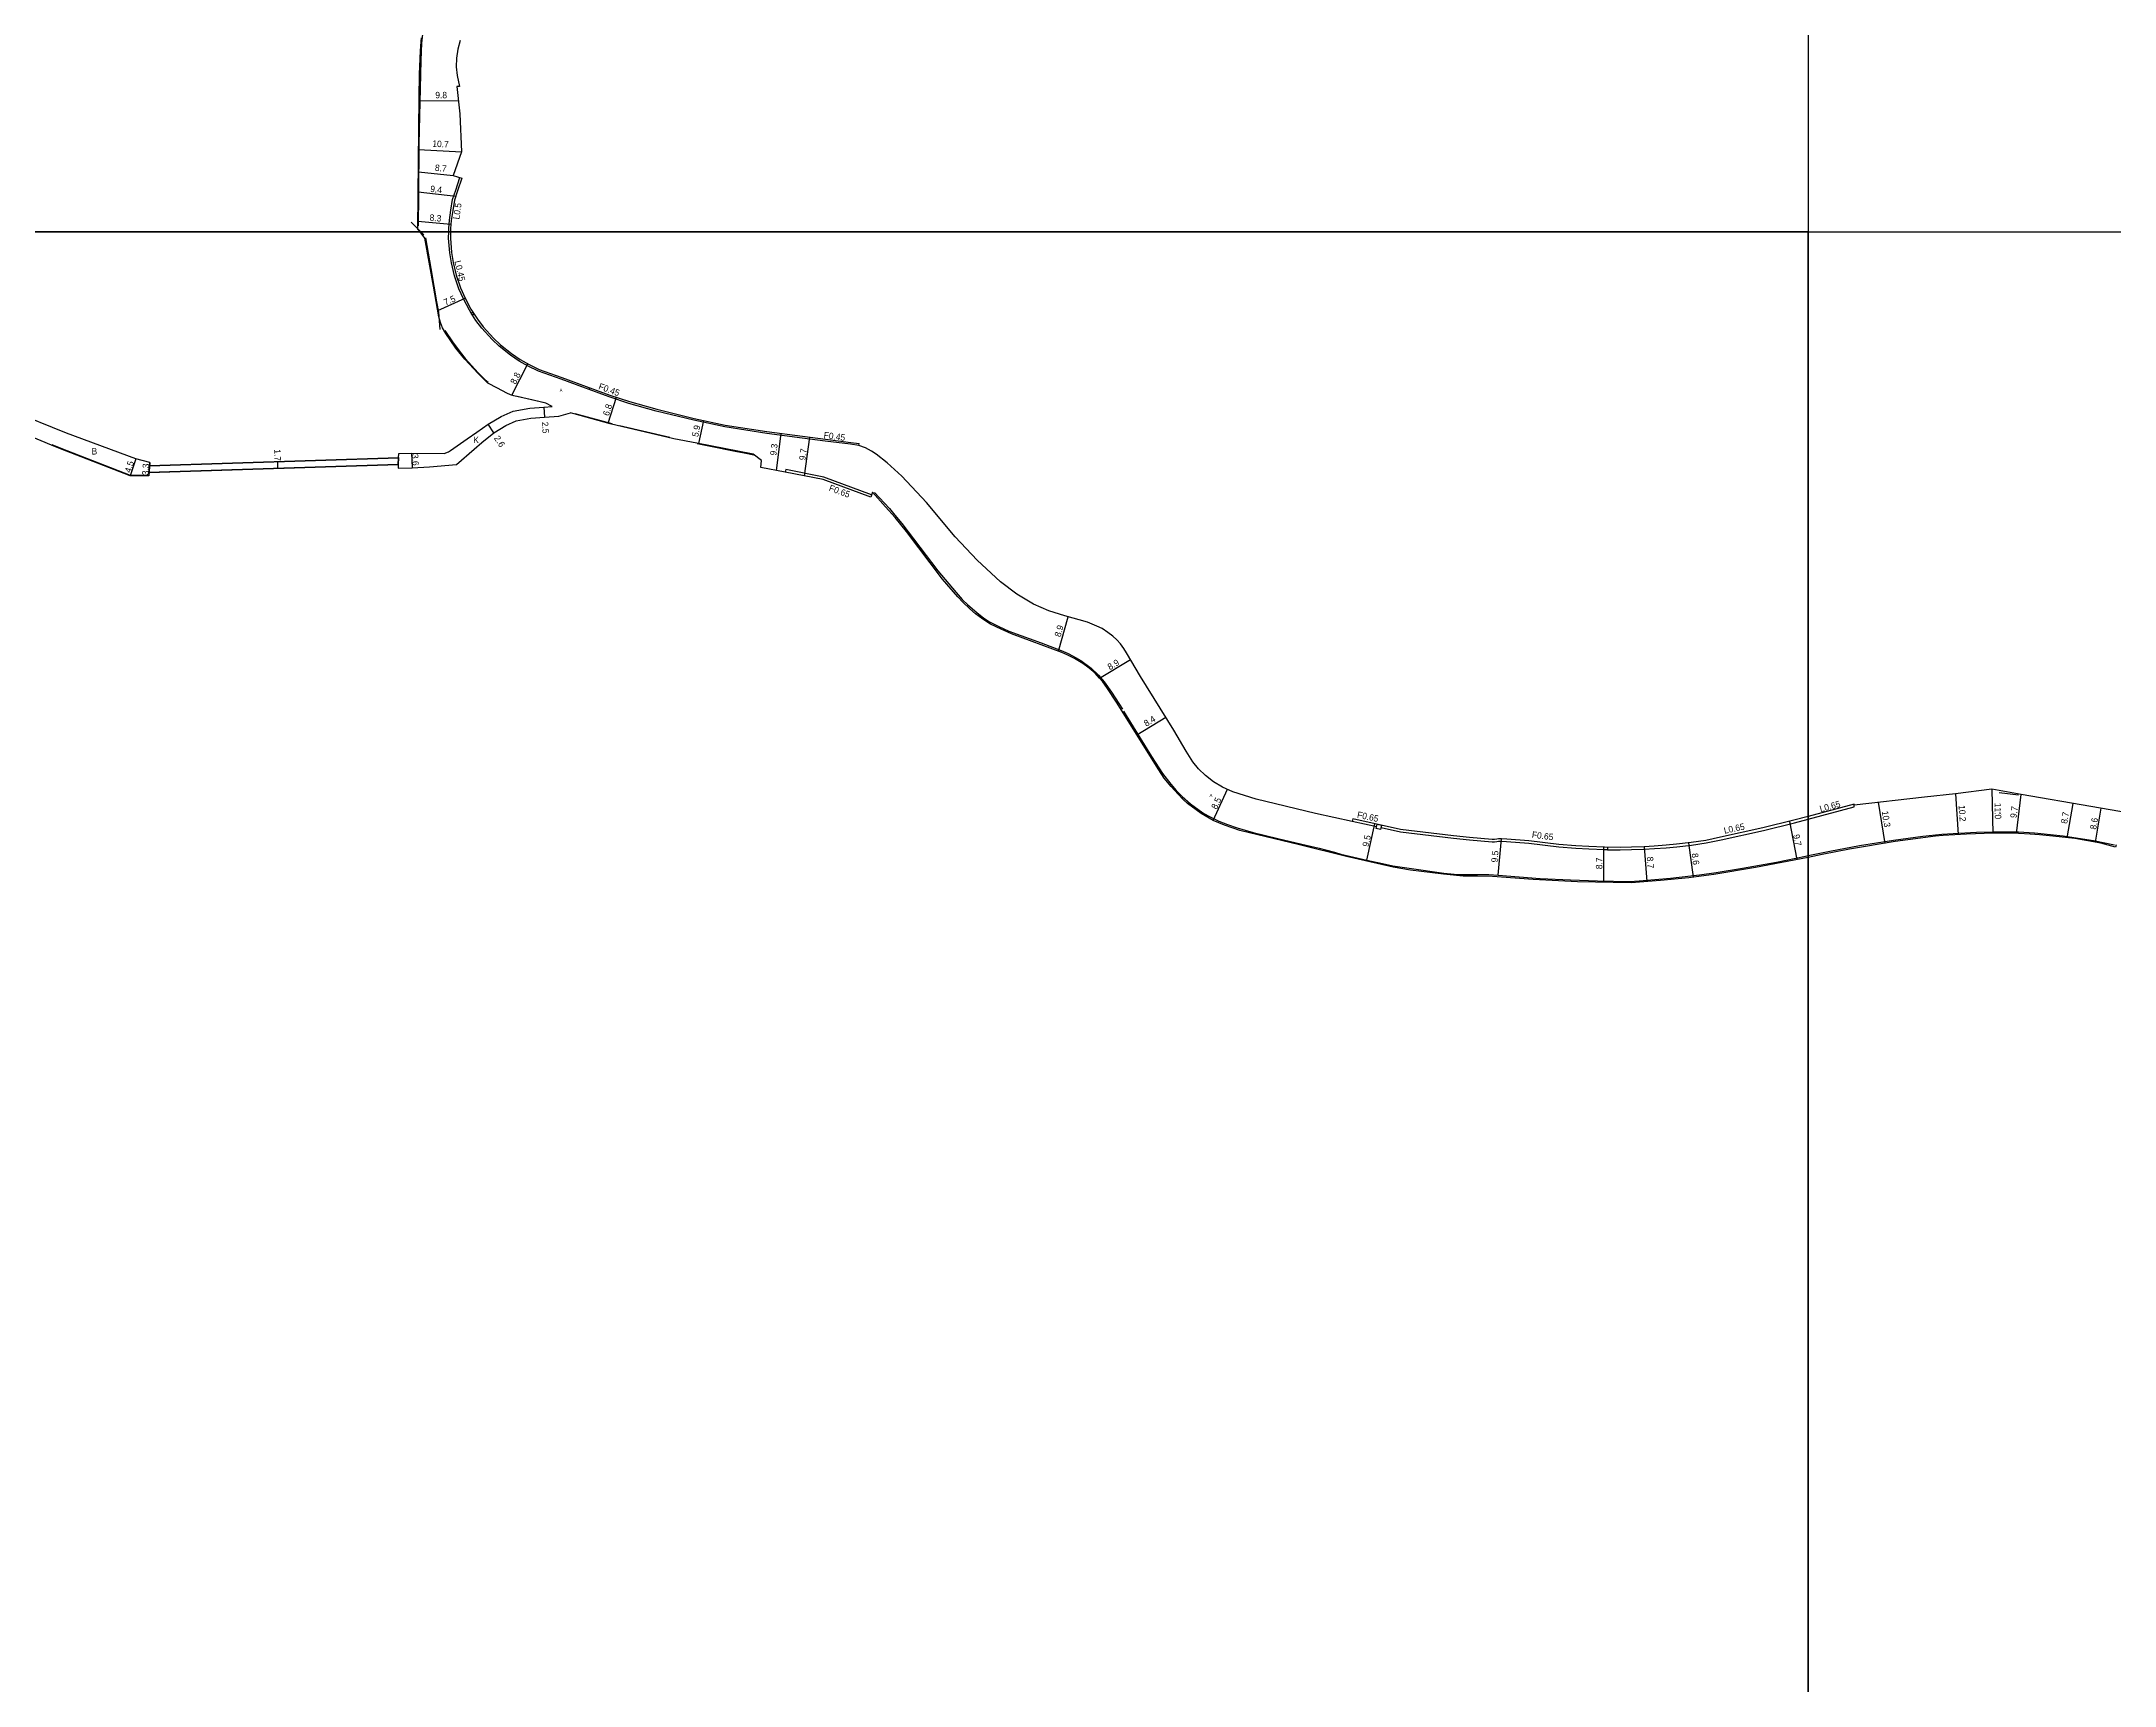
# Model space of a CAD drawing. Header units: metres. Extents: x -24000 to -21600, y -108000 to -105000.
# Drawn here: x -22840 to -22324, y -106562 to -106153 of the extents above; entities that cross this region are included whole.
import ezdxf

# ---------------------------------------------------------------- set-up
doc = ezdxf.new("R2010")
doc.units = ezdxf.units.M
doc.header["$LTSCALE"] = 2.5
for name, color, linetype in [('側溝・桝', 7, 'Continuous'), ('図郭', 7, 'Continuous'), ('幅員', 7, 'Continuous'), ('歩道・分離帯・安全施設', 7, 'Continuous'), ('舗装', 7, 'Continuous'), ('道路', 7, 'Continuous')]:
    doc.layers.add(name, color=color, linetype=linetype)
doc.styles.get("Standard").update_dxf_attribs({"font": ''})
doc.styles.add('YOKO_DECO', font='')
doc.styles.get('Standard').set_extended_font_data('@MS PGothic')
doc.styles.get('YOKO_DECO').set_extended_font_data('MS PGothic')

msp = doc.modelspace()

# ---------------------------------------------------------------- linework, layer by layer
at = {"layer": '側溝・桝'}
for points in [[(-22738.19, -106200), (-22738.19, -106199.16), (-22738.02, -106197.12), (-22737.67, -106194.58), (-22737.24, -106191.98), (-22736.45, -106189.62), (-22735.4, -106186.47)], [(-22732.58, -106220.21), (-22733.05, -106219.48), (-22734.53, -106216.68), (-22735.67, -106214.13), (-22736.75, -106210.91), (-22737.51, -106207.7), (-22737.93, -106205.17), (-22738.21, -106201.57), (-22738.19, -106200)], [(-22703.26, -106239.21), (-22704.17, -106238.88), (-22710.21, -106236.68), (-22715.85, -106234.67), (-22718.42, -106233.4), (-22720.64, -106232.13), (-22722.85, -106230.64), (-22725.64, -106228.45), (-22727.39, -106226.78), (-22729.96, -106223.95), (-22731.43, -106222.02), (-22732.24, -106220.76)], [(-22636.13, -106253.14), (-22638.22, -106252.85), (-22644.54, -106252.05), (-22650.23, -106251.3), (-22659.08, -106250.17), (-22669.49, -106248.52), (-22677.2, -106246.87), (-22686.57, -106244.57), (-22693.35, -106242.67), (-22698.26, -106241.07), (-22703.26, -106239.21), (-22703.1, -106238.77)], [(-22632.97, -106265.39), (-22644.85, -106261.01), (-22654.32, -106259.15), (-22654.45, -106259.78)], [(-22400, -106346.09), (-22388.51, -106343.03), (-22388.56, -106342.6)], [(-22507.33, -106348.02), (-22513.41, -106346.68)], [(-22449.89, -106353.1), (-22449.88, -106353.76), (-22450.66, -106353.76), (-22454.58, -106353.56), (-22457.78, -106353.39), (-22462.03, -106353.1), (-22469.51, -106352.2), (-22475.03, -106351.77), (-22476.32, -106351.67), (-22476.66, -106351.66), (-22477.06, -106351.7), (-22477.47, -106351.76), (-22478.04, -106351.8), (-22478.64, -106351.81), (-22484.26, -106351.35), (-22488.21, -106350.95), (-22501.4, -106349.33), (-22506.24, -106348.26)], [(-22449.88, -106353.76), (-22446.73, -106353.76), (-22443.94, -106353.69), (-22440.75, -106353.6), (-22438.24, -106353.45), (-22435.29, -106353.21), (-22432.68, -106352.98), (-22429.01, -106352.55), (-22425.37, -106352.02), (-22421.66, -106351.24), (-22411.09, -106348.91), (-22403.4, -106346.99), (-22400, -106346.09)]]:
    msp.add_lwpolyline(points, dxfattribs=at)
for points in [[(-22731.84, -106220.5), (-22732.24, -106220.76), (-22732.58, -106220.21), (-22732.19, -106219.96)], [(-22506.1, -106347.62), (-22506.34, -106348.72), (-22507.43, -106348.48), (-22507.19, -106347.38)]]:
    msp.add_lwpolyline(points, close=True, dxfattribs=at)
at = {"layer": '図郭'}
for points in [[(-23200, -105600), (-22400, -105600), (-22400, -106200), (-23200, -106200)], [(-23200, -106200), (-22400, -106200), (-22400, -106800), (-23200, -106800)], [(-22400, -106200), (-21600, -106200), (-21600, -106800), (-22400, -106800)]]:
    msp.add_lwpolyline(points, close=True, dxfattribs=at)
at = {"layer": '幅員'}
for points in [[(-22745.58, -106167.35), (-22735.78, -106167.36)], [(-22745.69, -106179.47), (-22734.98, -106180.05)], [(-22745.74, -106185.09), (-22737.04, -106185.93)], [(-22745.78, -106190), (-22736.44, -106191.08)], [(-22745.85, -106197.36), (-22737.62, -106198.04)], [(-22740.9, -106219.57), (-22734.08, -106216.53)], [(-22722.5, -106240.64), (-22718.49, -106232.81)], [(-22698.56, -106247.61), (-22696.46, -106241.16)], [(-22714.5, -106243.6), (-22714.32, -106246.1)], [(-22675.99, -106252.63), (-22674.76, -106246.91)], [(-22726.95, -106249.98), (-22728.37, -106247.81)], [(-22656.63, -106259.36), (-22655.46, -106250.16)], [(-22649.65, -106260.72), (-22648.38, -106251.07)], [(-22816.05, -106256.44), (-22817.45, -106260.71)], [(-22812.56, -106257.38), (-22812.82, -106260.67)], [(-22780.82, -106257.16), (-22780.77, -106258.85)], [(-22747.48, -106255.09), (-22747.27, -106258.69)], [(-22586.52, -106304.33), (-22584.1, -106295.77)], [(-22576.27, -106311), (-22568.61, -106306.39)], [(-22566.96, -106325.17), (-22559.8, -106320.75)], [(-22548, -106346.41), (-22544.46, -106338.69)], [(-22363.36, -106339.81), (-22362.65, -106349.95)], [(-22354.32, -106338.65), (-22354.05, -106349.65)], [(-22382.59, -106341.93), (-22380.94, -106352.14)], [(-22348.16, -106349.66), (-22346.98, -106339.99)], [(-22335.57, -106350.74), (-22334.09, -106342.18)], [(-22328.52, -106351.84), (-22327.06, -106343.4)], [(-22509.78, -106356.29), (-22507.78, -106347.25)], [(-22404.66, -106346.66), (-22402.81, -106356.17)], [(-22477.11, -106360.04), (-22476.29, -106351.01)], [(-22450.85, -106361.83), (-22450.79, -106353.1)], [(-22440.78, -106352.97), (-22440.12, -106361.65)], [(-22429.79, -106352), (-22428.62, -106360.57)]]:
    msp.add_lwpolyline(points, dxfattribs=at)
at = {"layer": '歩道・分離帯・安全施設'}
for points in [[(-22721.18, -106113.14), (-22723.18, -106117.07), (-22724.36, -106119.09), (-22726.73, -106122.78), (-22731.05, -106128.3), (-22735.58, -106134.03), (-22740.41, -106140.23), (-22741.32, -106141.54), (-22742.49, -106143.56), (-22743.26, -106145.25), (-22743.94, -106147.07), (-22744.38, -106148.62), (-22744.65, -106150.07), (-22744.81, -106151.54), (-22744.96, -106153.01), (-22745.14, -106157.38), (-22745.59, -106178.1), (-22745.72, -106190.74), (-22745.75, -106198.51)], [(-22747.56, -106197.54), (-22745.09, -106200)], [(-22745.09, -106200), (-22744.38, -106200.71)], [(-22743.99, -106201.45), (-22742.67, -106209.11), (-22741.19, -106217.39), (-22740.71, -106220.01), (-22740.38, -106224.32)], [(-22739.18, -106224.51), (-22737.27, -106227.37), (-22735.01, -106230.34), (-22734.07, -106231.51), (-22730.82, -106235.09), (-22729.12, -106236.85), (-22728.39, -106237.38)], [(-22721.19, -106240.89), (-22714.01, -106242.5)], [(-22706.82, -106245.2), (-22697.62, -106247.71)], [(-22695.67, -106248.15), (-22683.19, -106251.1)], [(-22836.92, -106252.9), (-22834.72, -106253.8), (-22817.42, -106260.56), (-22812.8, -106260.52)], [(-22836.92, -106252.9), (-22834.72, -106253.8), (-22817.42, -106260.56), (-22817.4, -106260.56)], [(-22676.41, -106252.65), (-22673.03, -106253.33), (-22666.89, -106254.59), (-22664.71, -106255.01), (-22662.27, -106255.46)], [(-22632.28, -106264.84), (-22628.54, -106268.85), (-22627.17, -106270.45), (-22625.49, -106272.53), (-22620.96, -106278.47), (-22616.47, -106284.31), (-22611.94, -106289.71), (-22610.42, -106291.44), (-22609.04, -106292.76), (-22606.83, -106294.73), (-22605.05, -106296.07), (-22603.66, -106297), (-22601.36, -106298.21), (-22598.87, -106299.31), (-22590.77, -106302.28), (-22585.83, -106304.19), (-22584.1, -106304.91), (-22582.1, -106305.95), (-22580.94, -106306.62), (-22578.34, -106308.59), (-22576.51, -106310.29), (-22575.09, -106311.94), (-22573.28, -106314.54), (-22570.55, -106318.78)], [(-22570.31, -106319.27), (-22563.34, -106330.54), (-22560.61, -106334.79), (-22558.57, -106337.45), (-22557.21, -106339.02), (-22555.7, -106340.52), (-22553.62, -106342.32), (-22551.5, -106343.92), (-22550.32, -106344.69), (-22548.92, -106345.48), (-22546.57, -106346.63), (-22544.43, -106347.48), (-22542.07, -106348.3), (-22538.09, -106349.4), (-22531.92, -106350.91), (-22525.98, -106352.31), (-22521.67, -106353.34), (-22517.82, -106354.37), (-22516.27, -106354.81), (-22514.1, -106355.3), (-22509.78, -106356.29), (-22505.86, -106357.15), (-22503.34, -106357.69), (-22499.22, -106358.35), (-22490.6, -106359.55), (-22487.14, -106359.89), (-22484.83, -106359.88), (-22481.99, -106359.86), (-22479.46, -106359.88), (-22477.11, -106360.04), (-22466.66, -106360.85), (-22459.09, -106361.22), (-22452.38, -106361.43), (-22444.37, -106361.59), (-22442.06, -106361.46), (-22434.24, -106360.8), (-22426.99, -106359.98), (-22422.86, -106359.39), (-22416.31, -106358.32), (-22407.83, -106356.8), (-22400.64, -106355.34), (-22400, -106355.2)], [(-22347.64, -106340.16), (-22352.46, -106339.59)], [(-22400, -106355.2), (-22394.58, -106354.06), (-22387.21, -106352.65), (-22378.72, -106351.36), (-22371.42, -106350.37), (-22366.73, -106349.87), (-22362.49, -106349.57), (-22358.08, -106349.34), (-22353.93, -106349.24), (-22347.69, -106349.29), (-22343.71, -106349.52), (-22336.53, -106350.28), (-22329.04, -106351.4), (-22323.81, -106352.5)]]:
    msp.add_lwpolyline(points, dxfattribs=at)
at = {"layer": '舗装'}
msp.add_lwpolyline([(-22750.79, -106257.89), (-22750.66, -106256.19)], dxfattribs=at)
at = {"layer": '道路'}
for points in [[(-22745.33, -106200), (-22745.87, -106199.33), (-22745.79, -106190.7), (-22745.58, -106166.57), (-22745.44, -106160.76), (-22745.19, -106154.96), (-22745.02, -106152.65), (-22744.95, -106151.73)], [(-22735.34, -106152.36), (-22735.88, -106154.53), (-22736.22, -106156.77), (-22736.31, -106158.91), (-22736.08, -106161.1), (-22735.51, -106163.85), (-22736.18, -106163.82), (-22735.41, -106170.6), (-22734.98, -106180.05), (-22737.04, -106185.93), (-22734.95, -106186.62), (-22736, -106189.77), (-22736.78, -106192.1), (-22737.2, -106194.65), (-22737.55, -106197.17), (-22737.71, -106199.18), (-22737.72, -106200)], [(-22712.43, -106243.45), (-22714.02, -106242.63), (-22717.21, -106241.88), (-22722.02, -106240.81), (-22722.85, -106240.52), (-22723.72, -106240.15), (-22726.04, -106238.86), (-22728.47, -106237.61), (-22730.93, -106235.18), (-22734.17, -106231.64), (-22736.39, -106228.97), (-22738.88, -106225.31), (-22739.73, -106223.83), (-22740.2, -106222.57), (-22740.62, -106221.15), (-22741.94, -106213.49), (-22744.1, -106201.54), (-22745.33, -106200)], [(-22737.72, -106200), (-22737.74, -106201.55), (-22737.46, -106205.11), (-22737.05, -106207.61), (-22736.3, -106210.78), (-22735.23, -106213.96), (-22734.11, -106216.48), (-22732.65, -106219.25), (-22732.19, -106219.96), (-22731.84, -106220.5), (-22731.04, -106221.75), (-22729.59, -106223.65), (-22727.06, -106226.45), (-22725.33, -106228.09), (-22722.58, -106230.26), (-22720.39, -106231.72), (-22718.2, -106232.98), (-22715.66, -106234.24), (-22710.05, -106236.24), (-22704, -106238.43), (-22698.1, -106240.63), (-22693.21, -106242.22), (-22686.45, -106244.12), (-22677.1, -106246.41), (-22669.4, -106248.06), (-22659.02, -106249.7), (-22650.17, -106250.83), (-22644.48, -106251.58), (-22638.15, -106252.38), (-22636.07, -106252.67)], [(-22812.62, -106258.18), (-22812.56, -106257.38), (-22816.05, -106256.44), (-22833.27, -106250.12), (-22846.82, -106244.59), (-22857.31, -106240.34), (-22857.82, -106240.03), (-22860.25, -106238.7), (-22862.36, -106237.37)], [(-22750.79, -106257.89), (-22750.77, -106258.75), (-22747.27, -106258.69), (-22742.98, -106258.43), (-22736.28, -106257.9), (-22731.86, -106254.09), (-22729.97, -106252.44), (-22726.95, -106249.98), (-22723.97, -106248.15), (-22721.43, -106247.04), (-22717.72, -106246.36), (-22714.32, -106246.1), (-22710.77, -106245.84), (-22707.91, -106245.06)], [(-22750.66, -106256.19), (-22750.6, -106255.13), (-22747.48, -106255.09), (-22739.29, -106255.11), (-22738.22, -106254.76), (-22737.74, -106254.36), (-22733.62, -106251.52), (-22731.22, -106249.85), (-22728.37, -106247.81), (-22725.1, -106245.92), (-22722.17, -106244.63), (-22718.04, -106243.88), (-22714.5, -106243.6), (-22712.43, -106243.45)], [(-22400, -106355.62), (-22413.11, -106358.18), (-22423.45, -106359.86), (-22429.7, -106360.72), (-22436.69, -106361.39), (-22444.04, -106361.95), (-22457.38, -106361.71), (-22468.36, -106361.11), (-22478.51, -106360.35), (-22482.24, -106360.3), (-22485.83, -106360.28), (-22490.73, -106359.84), (-22498.94, -106358.78), (-22503.24, -106358.08), (-22514.87, -106355.39), (-22526.49, -106352.48), (-22541.41, -106348.91), (-22545.22, -106347.58), (-22548, -106346.41), (-22551.01, -106344.73), (-22554.39, -106342.18), (-22555.46, -106341.25), (-22556.73, -106339.94), (-22558.45, -106338.01), (-22560.16, -106335.92), (-22561.55, -106333.86), (-22563.35, -106330.97), (-22570.23, -106319.92), (-22572.08, -106317), (-22574.3, -106313.61), (-22575.43, -106311.97), (-22576.27, -106311), (-22577.4, -106309.83), (-22578.88, -106308.52), (-22580.46, -106307.38), (-22582.48, -106306.15), (-22584.17, -106305.3), (-22585.65, -106304.65), (-22598.2, -106299.99), (-22600.75, -106298.88), (-22603.44, -106297.58), (-22605.34, -106296.38), (-22607.15, -106295.05), (-22608.56, -106293.82), (-22610.26, -106292.15), (-22611.55, -106290.77), (-22615.31, -106286.39), (-22624.31, -106274.56), (-22627.15, -106271.08), (-22629.55, -106268.38), (-22632.73, -106264.76), (-22633.19, -106266), (-22645.02, -106261.63), (-22654.45, -106259.78), (-22660.58, -106258.58), (-22660.34, -106256.91), (-22662.45, -106255.33), (-22676.45, -106252.54), (-22682.21, -106251.49), (-22698, -106247.76), (-22706.95, -106245.3), (-22707.29, -106245.19), (-22707.91, -106245.06)], [(-22812.76, -106259.88), (-22812.82, -106260.67), (-22817.45, -106260.71), (-22834.77, -106253.94), (-22836.98, -106253.04), (-22842.14, -106250.93)], [(-22812.62, -106258.18), (-22750.66, -106256.19)], [(-22400, -106345.43), (-22403.56, -106346.38), (-22411.23, -106348.3), (-22421.8, -106350.62), (-22425.48, -106351.39), (-22429.09, -106351.92), (-22432.75, -106352.35), (-22435.35, -106352.58), (-22438.29, -106352.82), (-22440.78, -106352.97), (-22443.96, -106353.06), (-22446.75, -106353.13), (-22450.63, -106353.1), (-22454.55, -106352.89), (-22457.75, -106352.72), (-22462, -106352.43), (-22469.48, -106351.54), (-22474.99, -106351.1), (-22476.29, -106351.01), (-22476.62, -106350.99), (-22477.03, -106351.04), (-22477.44, -106351.1), (-22478.01, -106351.14), (-22478.6, -106351.14), (-22484.22, -106350.69), (-22488.18, -106350.29), (-22501.37, -106348.67), (-22513.27, -106346.04), (-22513.41, -106346.68), (-22522.51, -106344.67), (-22537.29, -106341.11), (-22543.11, -106339.31), (-22545.71, -106338.12), (-22547.94, -106336.82), (-22549.95, -106335.24), (-22551.65, -106333.63), (-22553.1, -106331.85), (-22554.73, -106329.22), (-22557.82, -106323.96), (-22566.05, -106310.63), (-22569.59, -106304.75), (-22570.22, -106303.64), (-22571.09, -106302.49), (-22571.97, -106301.54), (-22572.96, -106300.6), (-22574.21, -106299.64), (-22575.66, -106298.7), (-22576.94, -106298.08), (-22579.25, -106297.14), (-22584.9, -106295.55), (-22588.91, -106294.31), (-22592.67, -106292.64), (-22596.82, -106290.15), (-22600.93, -106287.05), (-22606.74, -106281.69), (-22612.19, -106275.87), (-22619.29, -106267.37), (-22625.49, -106260.79), (-22629.14, -106257.48), (-22631.86, -106255.28), (-22633, -106254.54), (-22634.51, -106253.72), (-22636.13, -106253.14), (-22636.07, -106252.67)], [(-22812.76, -106259.88), (-22750.79, -106257.89)], [(-22292.43, -106352.81), (-22291.94, -106351.31), (-22298.56, -106349.44), (-22312.51, -106346.93), (-22312.35, -106345.94), (-22346.98, -106339.99), (-22354.32, -106338.65), (-22363.36, -106339.81), (-22371.02, -106340.62), (-22388.56, -106342.6), (-22388.58, -106342.39), (-22400, -106345.43)], [(-22323.37, -106352.49), (-22323.52, -106353.07), (-22327.19, -106352.07), (-22333.63, -106350.96), (-22339.15, -106350.33), (-22342.45, -106350), (-22344.74, -106349.81), (-22347.69, -106349.66), (-22353.98, -106349.64), (-22360.6, -106349.81), (-22366.36, -106350.21), (-22368.32, -106350.38), (-22373.29, -106351.01), (-22378.31, -106351.71), (-22389.68, -106353.55), (-22396.47, -106354.94), (-22400, -106355.62)]]:
    msp.add_lwpolyline(points, dxfattribs=at)
for points in [[(-22750.79, -106257.89), (-22812.76, -106259.88), (-22812.62, -106258.18), (-22750.66, -106256.19)], [(-22750.66, -106256.19), (-22812.62, -106258.18), (-22812.63, -106258.13), (-22750.66, -106256.14)], [(-22750.79, -106257.94), (-22812.75, -106259.93), (-22812.76, -106259.88), (-22750.79, -106257.89)]]:
    msp.add_lwpolyline(points, close=True, dxfattribs=at)

# ---------------------------------------------------------------- texts
at = {"layer": '側溝・桝'}
for s, rotation, p in [('L0.5', 82, (-22735.55, -106196.97)), ('L0.45', 283, (-22736.77, -106207.33)), ('F0.45', 340, (-22701.06, -106239.08)), ('F0.45', 353, (-22644.97, -106251.34)), ('F0.65', 340, (-22643.74, -106264.35)), ('F0.65', 348, (-22512.31, -106345.72)), ('L0.65', 15, (-22396.88, -106344.39)), ('F0.65', 353, (-22468.79, -106350.73)), ('L0.65', 12, (-22420.78, -106349.76))]:
    msp.add_text(s, height=1.6, rotation=rotation, dxfattribs=at).set_placement(p)
at = {"layer": '幅員'}
msp.add_text('9.8', height=1.6, dxfattribs=at).set_placement((-22741.52, -106166.76))
for s, rotation, p in [('10.7', 357, (-22742.29, -106178.81)), ('8.7', 354, (-22741.68, -106184.79)), ('9.4', 353, (-22742.86, -106190.03)), ('8.3', 355, (-22743, -106197.2)), ('7.5', 24, (-22738.97, -106218.38)), ('8.8', 63, (-22721.54, -106238.06)), ('6.8', 72, (-22698.38, -106245.91)), ('2.6', 303.3018, (-22727.01, -106251.34)), ('2.5', 274.1689, (-22715.03, -106247.3)), ('5.9', 78, (-22676.15, -106251.12)), ('4.5', 71.8623, (-22817.34, -106260.06)), ('1.7', 271.8397, (-22781.62, -106254.12)), ('3.6', 273.4507, (-22747.37, -106255.29)), ('9.3', 83, (-22656.69, -106255.7)), ('9.7', 82, (-22649.45, -106256.91)), ('3.3', 85.5772, (-22812.91, -106260.61)), ('8.9', 74, (-22585.99, -106300.91)), ('8.9', 31, (-22573.68, -106309.1)), ('8.4', 32, (-22564.63, -106323.16)), ('8.5', 65, (-22547.13, -106343.81)), ('10.3', 279, (-22381.68, -106344.2)), ('10.2', 274, (-22362.57, -106342.69)), ('11.0', 271, (-22353.61, -106342.06)), ('9.7', 83, (-22348.16, -106345.91)), ('8.7', 80, (-22335.57, -106347.34)), ('9.5', 78, (-22509.35, -106353.11)), ('9.7', 281, (-22403.73, -106350.05)), ('8.6', 80, (-22328.34, -106348.79)), ('9.5', 86, (-22477.23, -106356.92)), ('8.6', 277, (-22428.97, -106354.68)), ('8.7', 90, (-22451.19, -106358.57)), ('8.7', 274, (-22440.14, -106355.51))]:
    msp.add_text(s, height=1.6, rotation=rotation, dxfattribs=at).set_placement(p)
at = {"layer": '舗装', "style": 'YOKO_DECO'}
for p in [(-22710.58, -106239.77, 152.93), (-22548.91, -106340.57, 144.89), (-22352.6, -106344.99, 137.43)]:
    msp.add_text('A', height=0.75, dxfattribs=at).set_placement(p)
at = {"layer": '舗装'}
for s, p in [('K', (-22732.07, -106252.56)), ('B', (-22827.04, -106255.39))]:
    msp.add_text(s, height=1.6, dxfattribs=at).set_placement(p)

doc.saveas('drawing.dxf')
